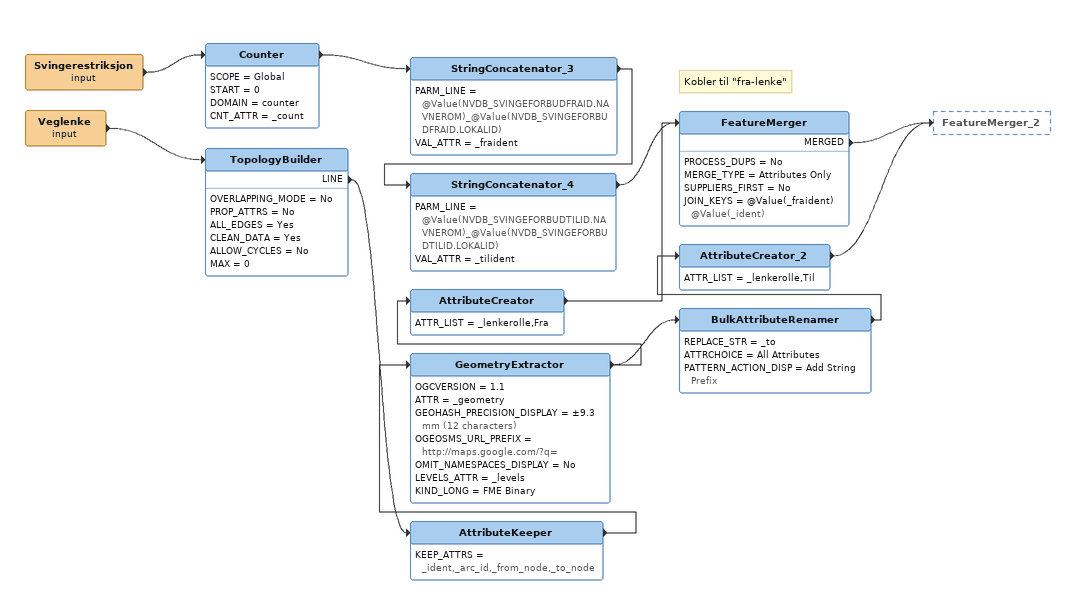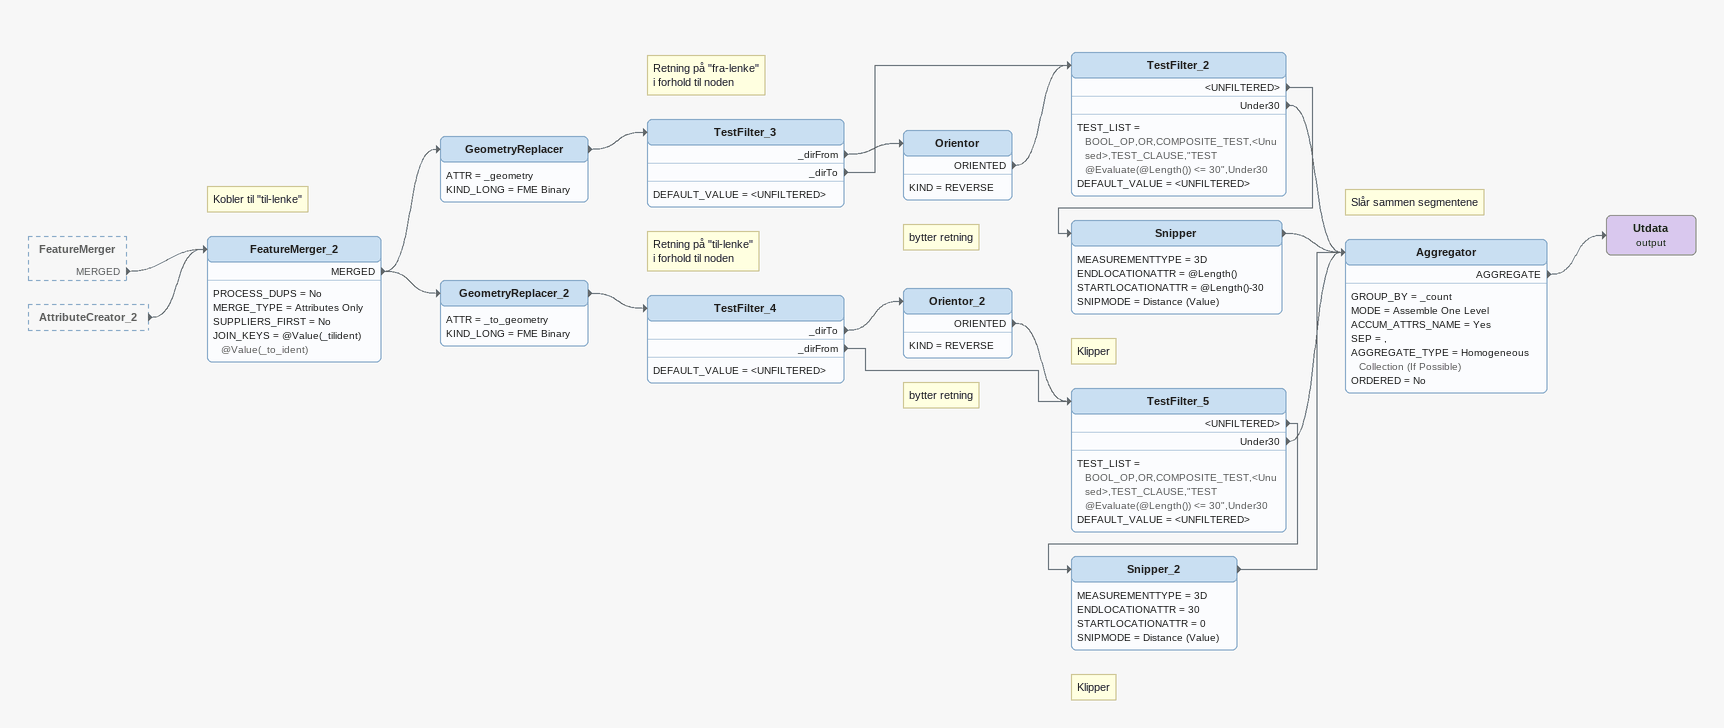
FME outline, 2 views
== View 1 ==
Svingerestriksjon (input)
    -> Counter
Counter
    SCOPE = Global
    START = 0
    DOMAIN = counter
    CNT_ATTR = _count
    -> StringConcatenator_3
StringConcatenator_3
    PARM_LINE = @Value(NVDB_SVINGEFORBUDFRAID.NAVNEROM)_@Value(NVDB_SVINGEFORBUDFRAID.LOKALID)
    VAL_ATTR = _fraident
    -> StringConcatenator_4
StringConcatenator_4
    PARM_LINE = @Value(NVDB_SVINGEFORBUDTILID.NAVNEROM)_@Value(NVDB_SVINGEFORBUDTILID.LOKALID)
    VAL_ATTR = _tilident
    -> FeatureMerger
Veglenke (input)
    -> TopologyBuilder
TopologyBuilder
    OVERLAPPING_MODE = No
    PROP_ATTRS = No
    ALL_EDGES = Yes
    CLEAN_DATA = Yes
    ALLOW_CYCLES = No
    MAX = 0
    LINE -> AttributeKeeper
AttributeKeeper
    KEEP_ATTRS = _ident,_arc_id,_from_node,_to_node
    -> GeometryExtractor
GeometryExtractor
    OGCVERSION = 1.1
    ATTR = _geometry
    GEOHASH_PRECISION_DISPLAY = ±9.3 mm (12 characters)
    OGEOSMS_URL_PREFIX = http://maps.google.com/?q=
    OMIT_NAMESPACES_DISPLAY = No
    LEVELS_ATTR = _levels
    KIND_LONG = FME Binary
    -> BulkAttributeRenamer
    -> AttributeCreator
AttributeCreator
    ATTR_LIST = _lenkerolle,Fra
    -> FeatureMerger
Note: Kobler til "fra-lenke"
FeatureMerger
    PROCESS_DUPS = No
    MERGE_TYPE = Attributes Only
    SUPPLIERS_FIRST = No
    JOIN_KEYS = @Value(_fraident) @Value(_ident)
    MERGED -> FeatureMerger_2
BulkAttributeRenamer
    REPLACE_STR = _to
    ATTRCHOICE = All Attributes
    PATTERN_ACTION_DISP = Add String Prefix
    -> AttributeCreator_2
AttributeCreator_2
    ATTR_LIST = _lenkerolle,Til
    -> FeatureMerger_2

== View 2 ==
FeatureMerger [outside]
    MERGED -> FeatureMerger_2
AttributeCreator_2 [outside]
    -> FeatureMerger_2
Note: Kobler til "til-lenke"
FeatureMerger_2
    PROCESS_DUPS = No
    MERGE_TYPE = Attributes Only
    SUPPLIERS_FIRST = No
    JOIN_KEYS = @Value(_tilident) @Value(_to_ident)
    MERGED -> GeometryReplacer
    MERGED -> GeometryReplacer_2
GeometryReplacer
    ATTR = _geometry
    KIND_LONG = FME Binary
    -> TestFilter_3
Note: Retning på "fra-lenke" / i forhold til noden
TestFilter_3
    DEFAULT_VALUE = <UNFILTERED>
    _dirFrom -> Orientor
    _dirTo -> TestFilter_2
Note: bytter retning
Orientor
    KIND = REVERSE
    ORIENTED -> TestFilter_2
TestFilter_2
    TEST_LIST = BOOL_OP,OR,COMPOSITE_TEST,<Unused>,TEST_CLAUSE,"TEST @Evaluate(@Length()) <= 30",Under30
    DEFAULT_VALUE = <UNFILTERED>
    <UNFILTERED> -> Snipper
    Under30 -> Aggregator
Note: Klipper
Snipper
    MEASUREMENTTYPE = 3D
    ENDLOCATIONATTR = @Length()
    STARTLOCATIONATTR = @Length()-30
    SNIPMODE = Distance (Value)
    -> Aggregator
GeometryReplacer_2
    ATTR = _to_geometry
    KIND_LONG = FME Binary
    -> TestFilter_4
Note: Retning på "til-lenke" / i forhold til noden
TestFilter_4
    DEFAULT_VALUE = <UNFILTERED>
    _dirTo -> Orientor_2
    _dirFrom -> TestFilter_5
Note: bytter retning
Orientor_2
    KIND = REVERSE
    ORIENTED -> TestFilter_5
TestFilter_5
    TEST_LIST = BOOL_OP,OR,COMPOSITE_TEST,<Unused>,TEST_CLAUSE,"TEST @Evaluate(@Length()) <= 30",Under30
    DEFAULT_VALUE = <UNFILTERED>
    <UNFILTERED> -> Snipper_2
    Under30 -> Aggregator
Note: Klipper
Snipper_2
    MEASUREMENTTYPE = 3D
    ENDLOCATIONATTR = 30
    STARTLOCATIONATTR = 0
    SNIPMODE = Distance (Value)
    -> Aggregator
Note: Slår sammen segmentene
Aggregator
    GROUP_BY = _count
    MODE = Assemble One Level
    ACCUM_ATTRS_NAME = Yes
    SEP = ,
    AGGREGATE_TYPE = Homogeneous Collection (If Possible)
    ORDERED = No
    AGGREGATE -> Utdata (output)
Utdata (output)
